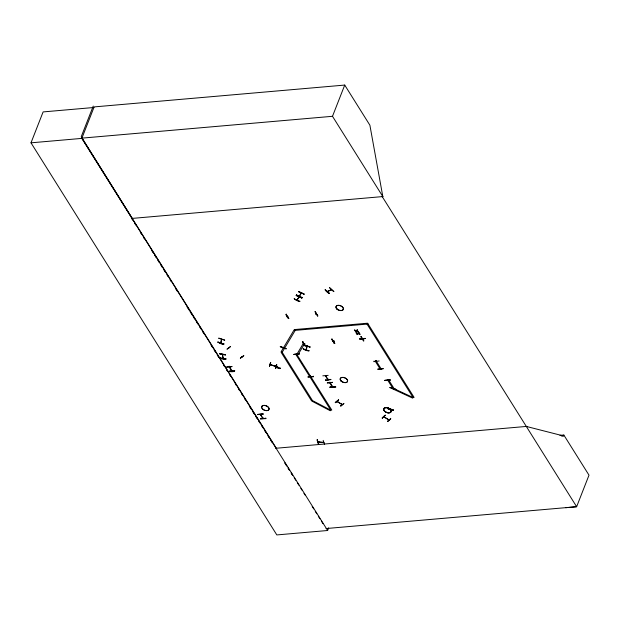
<?xml version="1.0" encoding="UTF-8"?>
<svg xmlns="http://www.w3.org/2000/svg" width="620" height="620" viewBox="0 0 620 620"><rect width="100%" height="100%" fill="white"/><g stroke="black" fill="none" stroke-linecap="round" stroke-linejoin="round"><path stroke-width="0.93" d="M220.72 342.976L221.58 339.295M221.697 339.783L221.782 339.365M229.229 366.978L229.687 367.373M232.004 371.054C225.277 358.538 232.624 374.651 231.679 370.373M325.392 375.697L328.011 379.882L327.848 379.091M333.731 291.601L329.507 287.633L333.893 291.555M332.7 386.973C325.996 374.604 333.173 390.259 332.328 386.229M296.763 354.299L297.143 354.438M310.728 376.58L310.411 375.898M383.85 416.888L388.972 420.05L388.461 419.748M305.978 349.82L306.094 349.417L306.226 349.889M306.861 346.471L307.264 346.293M336.947 401.466L342.201 404.589L337.055 401.349M341.581 404.38L341.752 403.907M225.982 358.748C226.215 360.398 219.379 358.577 220.007 357.601M219.922 357.88L225.912 358.965M288.013 316.572L287.564 316.603M304.126 343.875L304.854 343.503M316.146 313.929L315.797 314.17L315.751 313.666M333.048 341.527L332.49 341.085M333.374 341.326L334.188 341.101M361.692 338.807L361.731 338.536M222.572 354.493L222.789 358.368L222.874 357.639M265.872 418.136L265.918 418.624L260.431 418.825M329.933 387.244C341.031 386.214 333.971 387.957 329.995 386.988M330.847 379.603L325.562 380.339L325.515 379.851M313.464 376.193L313.511 376.673L308.109 377.076M379.146 360.972L373.837 361.677L373.798 361.189M395.87 389.259L389.903 387.547M389.841 387.585L395.808 389.43M393.607 409.897C393.599 411.82 387.105 408.541 387.639 408.185M392.638 388.647L392.847 389.12M390.631 409.285L390.801 408.58M243.799 355.539L240.428 358.027M299.096 296.872L296.887 300.026L297.453 299.46M297.321 299.832L299.088 296.926M299.189 296.221L301.111 293.004M301.374 293.089L299.382 296.306M387.523 408.627L393.483 410.355M218.008 341.845C217.45 342.163 223.781 345.697 223.936 343.774M220.983 343.062L221.503 339.357M224.703 340.07L218.813 338.101M219.929 358.073L225.912 359.174M217.868 342.279L223.797 344.232M223.859 343.992L217.907 342.101M310.171 346.975L304.234 344.945M306.218 349.851L307.21 346.27M303.226 348.564C302.498 349.432 309.155 351.711 309.124 350.633M296.205 295.438L301.863 298.065M298.491 291.601L304.141 294.244M270.63 362.63L269.506 366.265L270.731 362.375M280.271 346.719L286.153 348.843L280.372 346.456M280.434 368.086C280.271 370.008 274.017 366.273 274.551 365.955M276.613 364.498L275.388 368.388L276.644 364.537M276.605 364.754L275.458 368.365M275.714 368.505L276.846 364.862M283.061 347.75L283.193 348.215L283.317 347.812M277.497 367.319L277.745 366.591M277.551 367.249L277.365 366.846M309.024 350.912L303.149 348.781M387.554 408.41L393.529 410.114M241.955 357.081L241.808 356.57M274.443 366.234L280.341 368.334M274.389 366.404L280.287 368.497M328.67 527.853L327.631 530.503L276.822 534.928L31 142.825L43.113 111.918L93.922 107.492M93.24 106.059L81.236 136.702L132.238 218.411M327.631 530.503L81.809 138.392L94.147 106.911L344.728 85.072L369.892 125.209L382.819 196.571L382.23 196.625L576.639 506.711L565.773 507.718M220.983 342.294L220.828 342.666L221.193 342.364M225.579 354.694L219.604 353.547M223.084 357.678L223.037 358.438L222.603 354.408M230.516 346.479L227.153 348.967M229.191 347.804L228.881 347.944M226.726 366.947L231.896 366.49M234.732 370.659C235.329 372.108 228.858 371.93 229.346 371.124M229.361 371.178L234.685 370.938L229.245 371.388M231.872 370.357L231.57 370.752M382.269 196.672L382.858 196.625L332.498 116.297L344.728 85.072M241.924 356.485L241.715 356.942M288.719 318.556L286.2 314.201M286.246 314.177C285.216 314.456 288.292 319.424 288.827 318.354M299.933 301.165C299.847 302.297 293.508 299.266 294.283 298.514M296.174 295.507L301.932 297.964L296.29 295.306M296.562 294.686C295.763 295.461 302.134 298.445 302.211 297.329M298.453 291.671L304.211 294.136L298.561 291.416M299.538 295.531L299.599 295.996L299.731 295.624M301.258 293.361L301.149 292.942M275.443 365.955L275.404 366.288M257.866 414.424L263.252 413.951M277.543 366.513L277.287 367.242M260.78 414.594L260.369 414.454M260.601 414.865L260.966 414.579M260.385 418.857L265.817 418.353L260.485 418.601M262.818 417.849L262.988 418.632M263.004 417.834L262.988 418.236M299.437 353.819L294.035 354.268M305.567 345.782C305.024 346.851 301.963 341.853 302.978 341.597M315.278 311.868L317.866 316.076L315.076 311.666M315.107 311.682L317.626 316.037M325.291 289.463C324.299 289.99 329.22 294.337 329.561 293.245M331.336 289.718L327.399 291.679L327.996 291.152M306.42 349.169L306.303 349.572M331.607 289.858L331.103 289.587M334.808 343.232L334.296 343.526L331.816 339.086M332.227 339.047L331.716 339.341M332.576 341.233L332.46 341.38M333.599 341.504L334.103 340.954M322.803 375.836L328.158 375.363M327.949 379.409L328.034 379.076M327.368 382.811L332.537 382.354M330.902 379.378L325.415 380.106M330.29 382.982L329.894 382.928M330.088 383.261L330.476 382.966M356.136 330.677L354.586 330.499L354.477 329.91M356.523 330.809L355.454 331.878L355.353 331.305M354.377 330.166L356.329 330.468M358.399 331.375L356.717 330.599M357.841 333.382L356.291 333.211L356.182 332.622M356.229 330.724L357.314 329.638M335.374 386.516L329.887 387.244M356.616 330.863L357.507 329.956M358.228 333.521L357.151 334.591L357.058 334.017M356.082 332.878L358.027 333.173M360.104 334.087L358.414 333.312M357.926 333.436L359.011 332.351M358.313 333.576L359.213 332.669M317.432 439.627L317.006 439.851L318.339 444.029L318.765 443.804M318.796 441.773L318.618 442.13L318.75 441.626M365.172 338.373L359.771 338.815M360.964 336.792L363.847 340.954L361.065 336.536M335.521 402.481L338.512 399.985M338.644 399.799L335.18 402.558L335.567 402.481M361.824 338.683L362.281 338.861M337.52 401.807L337.753 401.388M323.167 440.371L324.57 444.509M323.214 442.3L323.291 442.006M340.605 405.976L343.968 403.45L340.892 406.154L340.706 405.72M376.301 361.235L376.146 360.445M376.332 360.429L376.495 361.22M383.261 368.606L377.867 369.063M380.82 368.993L380.634 369.009M384.881 380.246L390.274 379.789M387.554 379.719L387.554 380.246L387.368 379.735M385.074 415.245L382.06 417.989L382.447 417.911M384.369 417.206L384.601 416.795M382.346 418.167L385.446 415.183M390.414 409.27L390.592 408.518M390.631 418.384L390.817 418.818L387.818 421.546L387.632 421.112M561.557 436.1L563.487 435.93L563.836 435.031L559.984 435.364M280.302 346.642L286.184 348.75M294.182 298.762L299.817 301.436M296.36 295.112L302.002 297.755M296.461 294.926L302.126 297.546M304.195 345.084L310.101 347.146L304.226 344.96M317.975 441.897L318.626 441.952M323.849 442.548L318.153 442.099M218.736 338.295L224.68 340.202M307.016 346.162L305.97 349.765M241.684 356.895L242.056 356.934M377.766 369.257L383.175 368.784M219.526 353.733L225.517 354.865M230.415 346.681L227.052 349.223M328.205 379.866L325.616 375.697L325.578 376.084M296.748 354.687L296.546 354.307M310.728 376.627L310.31 376.262L310.535 376.673M302.583 341.868L305.179 346.038M305.451 345.976L302.816 341.829M331.832 339.318L334.699 343.426M323.221 442.339L323.81 442.386M317.293 439.836L318.665 444.06M293.926 354.446L299.328 353.997M359.662 338.993L365.064 338.551M226.618 367.125L232.004 366.66M257.757 414.602L263.144 414.129M327.267 382.99L332.514 382.362M385.059 415.261L382.331 418.082M387.531 421.368L390.592 418.601M270.591 362.576L269.491 366.18M335.466 402.736L338.543 400.055M341.519 404.325L342.124 404.496M355.252 331.56L356.035 330.933M356.957 334.273L357.74 333.645M329.414 293.493L325.144 289.718L329.46 293.5M240.328 358.283L243.745 355.787M315.627 313.968L316.169 313.945M331.406 289.718L327.252 291.547M222.65 354.857L222.681 354.501M270.149 364.405L275.97 366.513M275.846 366.622L270.157 364.591M304.714 343.999L304.219 344.015M388.988 419.88L383.927 416.749L384.47 417.113M332.498 116.297L81.91 138.136L276.319 448.229M31 142.825L81.809 138.392M382.819 196.571L131.649 218.457L132.672 220.092M368.086 324.012L295.228 330.367L294.128 329.856L281.092 351.765L282.193 352.276L312.496 400.605L311.442 400.698L281.147 352.369L282.193 352.276L295.228 330.367L294.725 329.553L367.583 323.206L414.098 397.404L413.052 397.498L394.18 388.748L393.134 388.841L387.895 380.486L388.942 380.393L394.18 388.748L393.801 389.391L412.672 398.133L413.052 397.498L367.04 324.105M296.81 354.377L295.81 354.415L330.739 410.138L331.785 410.045L296.755 354.338L296.988 354.718M257.618 414.447L263.004 413.982M275.729 448.283L526.899 426.389M326.05 528.55L576.639 506.711L589 475.168L563.836 435.031M304.18 343.868L304.668 343.829M334.01 341.426L333.459 341.465M299.22 353.834L293.934 354.524M318.037 441.905L323.725 442.362M526.31 426.436L563.487 435.93M356.423 331.072L358.298 331.638M358.128 333.777L360.003 334.351M361.026 336.745L363.615 340.93M331.778 339.295L334.358 343.457M332.002 339.287L334.707 343.488M262.926 418.578L260.392 414.501L263.144 418.578M337.179 401.404L337.621 401.675M134.726 223.363L135.749 225.006M140.36 232.361L141.391 233.996M143.437 237.274L144.468 238.909M151.644 250.356L153.179 252.813M154.721 255.262L156.256 257.719M157.798 260.168L159.332 262.624M160.875 265.081L162.409 267.53M163.951 269.987L165.486 272.436M167.028 274.892L168.051 276.528M170.105 279.798L171.128 281.433M175.739 288.796L177.281 291.253M187.023 306.792L189.077 310.062M190.1 311.697L192.154 314.968M193.177 316.603L194.711 319.06M196.253 321.509L197.788 323.966M199.842 327.236L200.865 328.871M202.918 332.142L203.941 333.777M211.118 345.231L212.66 347.68M214.195 350.137L215.737 352.586M217.271 355.043L218.813 357.5M223.425 364.854L224.456 366.49M226.501 369.768L227.532 371.403M229.578 374.674L230.609 376.309M235.22 383.672L236.243 385.307M238.297 388.577L239.32 390.213M241.374 393.483L242.397 395.118M244.451 398.389L245.474 400.024M249.573 406.565L251.115 409.022M252.65 411.479L254.192 413.928M255.727 416.384L257.269 418.833M258.803 421.29L259.834 422.925M261.88 426.196L262.911 427.831M264.957 431.101L265.988 432.737M268.034 436.015L269.065 437.65M270.599 440.099L272.141 442.556M284.967 463.024L287.021 466.302M292.671 475.308L291.129 472.851L292.601 475.315M294.213 477.764L295.755 480.229M297.298 482.686L298.832 485.142M300.886 488.413L301.917 490.056M303.971 493.334L305.001 494.969M312.185 506.439L313.728 508.896M315.27 511.353L316.812 513.81M318.347 516.266L319.889 518.723M321.431 521.18L322.974 523.636M284.929 463.024L286.463 465.488M365.072 338.629L359.67 339.07M286.13 314.371L288.726 318.618M313.511 376.658L308.062 376.642L308.101 377.131M225.494 354.958L219.511 353.811M384.811 380.455L390.251 380.122L384.811 380.455M303.351 343.356L296.833 354.315L297.933 354.826L304.451 343.868L303.351 343.356M312.433 400.574L311.969 401.171L330.274 410.735L330.739 410.138L312.433 400.574M376.1 360.817L375.053 360.91L380.293 369.264L381.339 369.179L376.1 360.817M289.594 470.394L288.052 467.937L289.532 470.402M262.516 409.029A3.914 2.372 21.4 0 0 268.879 409.712A3.914 2.372 21.4 0 0 264.632 405.472A3.914 2.372 21.4 0 0 262.516 409.029M262.562 408.913A3.914 2.372 21.4 0 0 268.925 409.595A3.914 2.372 21.4 0 0 264.678 405.356A3.914 2.372 21.4 0 0 262.562 408.913M336.831 308.969A3.906 2.364 21.4 0 0 343.185 309.651A3.906 2.364 21.4 0 0 338.946 305.42A3.906 2.364 21.4 0 0 336.831 308.969M336.877 308.853A3.914 2.372 21.4 0 0 343.24 309.527A3.914 2.372 21.4 0 0 338.993 305.296A3.914 2.372 21.4 0 0 336.877 308.853M341.054 381.021A3.906 2.364 21.4 0 0 347.409 381.703A3.906 2.364 21.4 0 0 343.17 377.471A3.906 2.364 21.4 0 0 341.054 381.021M341.093 380.92A3.914 2.372 21.4 0 0 347.456 381.602A3.914 2.372 21.4 0 0 343.209 377.363A3.914 2.372 21.4 0 0 341.093 380.92M384.563 411.269A3.898 2.364 21.4 0 0 390.902 411.943A3.898 2.364 21.4 0 0 386.671 407.728A3.898 2.364 21.4 0 0 384.563 411.269M384.594 411.161A3.914 2.372 21.4 0 0 390.964 411.835A3.914 2.372 21.4 0 0 386.717 407.604A3.914 2.372 21.4 0 0 384.594 411.161A3.914 2.372 21.4 0 0 390.957 411.843A3.914 2.372 21.4 0 0 386.71 407.604A3.914 2.372 21.4 0 0 384.594 411.161"/></g></svg>
